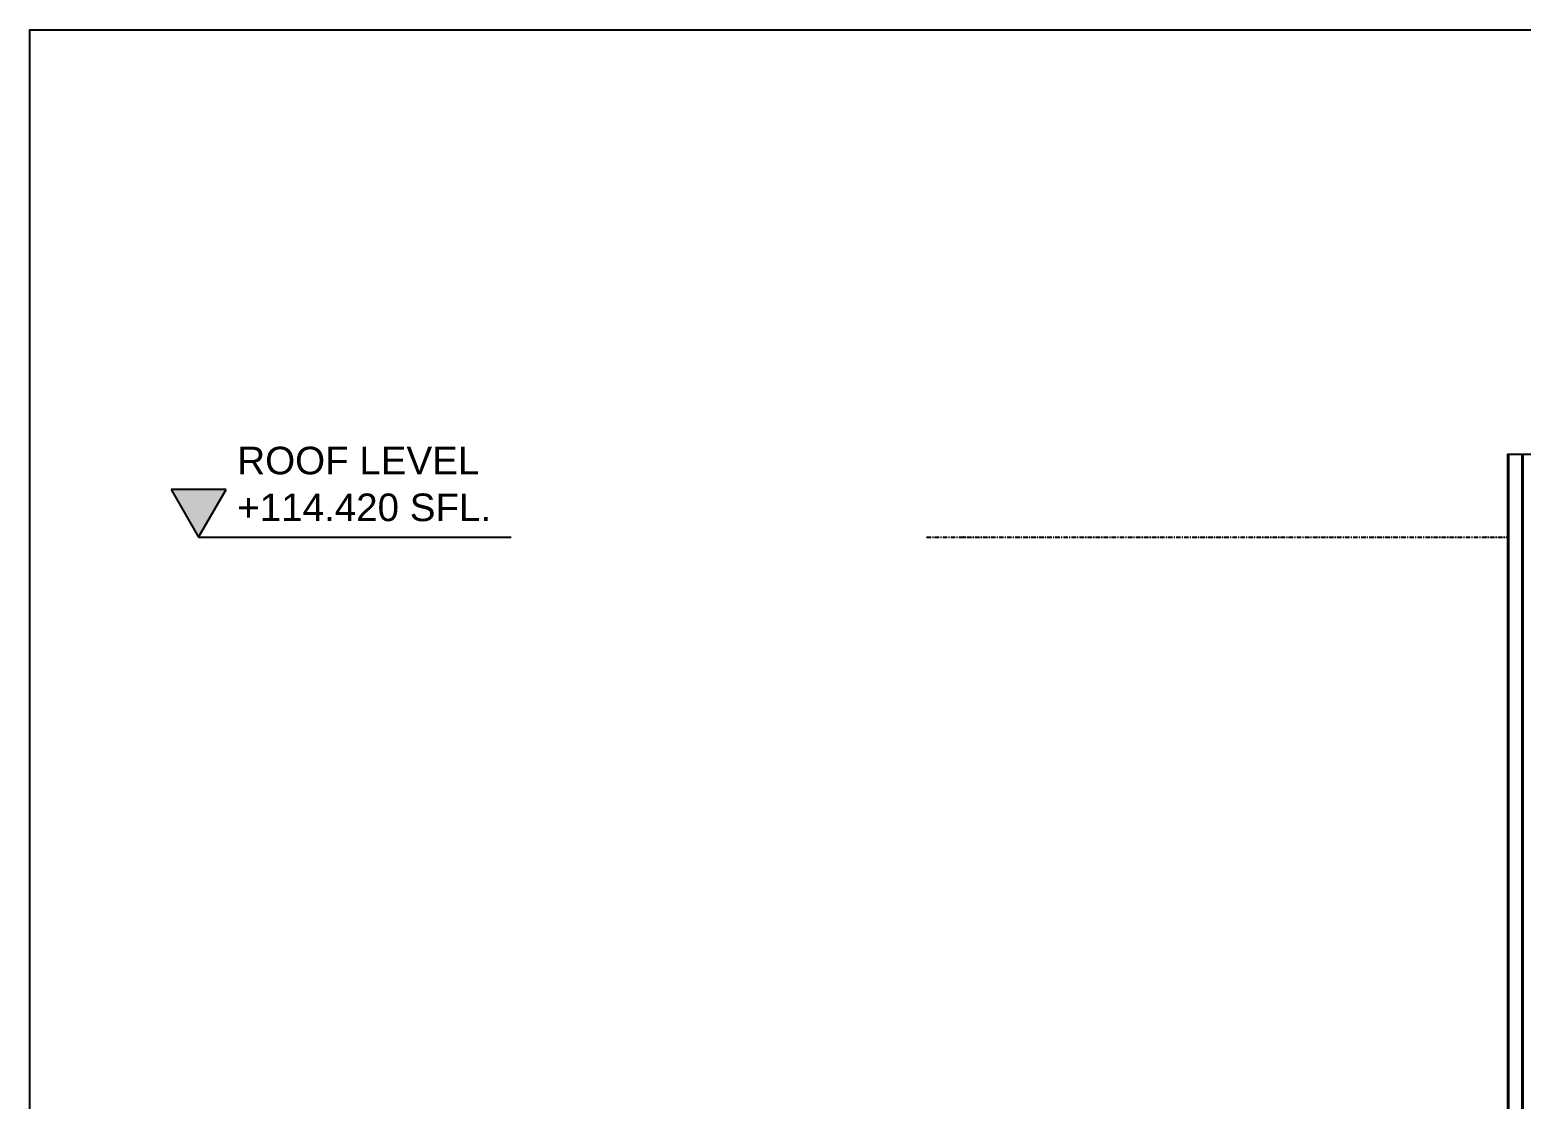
# Model space of a CAD drawing. Header units: millimetres. Extents: x 652937 to 1670132, y 1473552 to 2851037.
# Drawn here: x 810350 to 818460, y 1523435 to 1529249 of the extents above; entities that cross this region are included whole.
import ezdxf
from ezdxf.xclip import XClip

# ---------------------------------------------------------------- set-up
doc = ezdxf.new("R2010")
doc.units = ezdxf.units.MM
doc.header["$XCLIPFRAME"] = 0
doc.linetypes.add('TA_GL_005.00000', pattern=[13.75, 5, -1.25, 1.25, -1.25, 5])
doc.layers.get('Defpoints').update_dxf_attribs({"color": 255})
doc.layers.add('000 - 0_HIDE_OBJ_FRAMING_DEF_SUB', color=1, linetype='Continuous', plot=False)
for name, color, linetype in [('000 - 0_SYM_DWG_GRIDLINE_MAIN_COLOR_251', 251, 'Continuous'), ('000 - 0_SYM_DWG_LEVEL_MAIN_COLOR_2', 2, 'Continuous'), ('000 - 0_SYM_DWG_LEVEL_TEXT', 3, 'Continuous'), ('010 - ASPG_EXTR_MAIN_COLOR_2', 2, 'Continuous'), ('010 - ASPG_EXTR_WIPEOUT_', 250, 'Continuous'), ('010 - ASPG_FRAMING_SUB_COLOR_2', 1, 'Continuous'), ('010 - ASPG_FRAMING_WIPEOUT_', 250, 'Continuous')]:
    doc.layers.add(name, color=color, linetype=linetype)
doc.styles.add('Arial_1', font='arial.ttf', dxfattribs={"height": 125})
doc.styles.add('TA', font='', dxfattribs={"height": 4.5})
doc.styles.get('TA').set_extended_font_data('Cordia New')

# ---------------------------------------------------------------- blocks, each defined once
blk = doc.blocks.new('A$C0a204f6e')
at = {"layer": 'Defpoints'}
blk.add_lwpolyline([(775, 0), (0, 0), (0, 443.999987), (775, 443.999987)], close=True, dxfattribs=at)
blk = doc.blocks.new('*U6714')
at = {"layer": '000 - 0_SYM_DWG_LEVEL_MAIN_COLOR_2'}
blk.add_hatch(color=256, dxfattribs=at).paths.add_polyline_path([(-137.01, 5.18), (-140, 0), (-142.99, 5.18)])
blk.add_point((0, 0))
at = {"layer": '000 - 0_SYM_DWG_GRIDLINE_MAIN_COLOR_251'}
blk.add_lwpolyline([(-140, 0), (-115, 0), (-110.5, 0), (-106, 0)], dxfattribs=at)
at = {"layer": '000 - 0_SYM_DWG_LEVEL_MAIN_COLOR_2', "lineweight": 25}
for p, q in [((-137.01, 5.18), (-142.99, 5.18)), ((-142.99, 5.18), (-140, 0)), ((-140, 0), (-137.01, 5.18))]:
    blk.add_line(p, q, dxfattribs=at)
at = {"layer": '000 - 0_SYM_DWG_LEVEL_TEXT', "style": 'Arial_1'}
for tag, p in [('LV_NAME_1', (-135.78, 11.92)), ('LV_NAME_2', (-135.79, 6.83)), ('LV_NAME_3', (-135.8, 1.74))]:
    blk.add_attdef(tag, p, '', height=3, dxfattribs=at)
blk = doc.blocks.new('*U6164')
at = {"layer": '000 - 0_SYM_DWG_GRIDLINE_MAIN_COLOR_251', "linetype": 'ByBlock', "ltscale": 5}
blk.add_line((200, 0), (-30071, 0), dxfattribs=at)
at = {"layer": '000 - 0_SYM_DWG_GRIDLINE_MAIN_COLOR_251', "color": 0}
blk.add_point((0, 0), dxfattribs=at)
at = {"style": 'TA', "flags": 1}
blk.add_attdef('LOCATION', (6, -6), '', height=4.5, rotation=270, dxfattribs=at)
blk = doc.blocks.new('W-1-PP18-ST_ENT3_REV02_20260413-044638_PP18_ENT3_ELE2-DIMS-2')
at = {"color": 6, "xscale": 50, "yscale": 50, "zscale": 50}
blk.add_blockref('*U6714', (-4402.3, 114420), dxfattribs=at).add_auto_attribs({'LV_NAME_2': 'ROOF LEVEL', 'LV_NAME_3': '+114.420 SFL.'})
at = {"color": 6, "linetype": 'TA_GL_005.00000', "rotation": 180}
blk.add_blockref('*U6164', (-7244, 114420), dxfattribs=at)
blk = doc.blocks.new('E4')
at = {"layer": '000 - 0_HIDE_OBJ_FRAMING_DEF_SUB'}
blk.add_lwpolyline([(-1567668.2, 114870), (-1567741.2, 114870), (-1567741.2, 105550), (-1567668.2, 105550)], close=True, dxfattribs=at)
blk = doc.blocks.new('W-1-PP18-ST_ENT3_REV02_20260413-214324_PP18_ENT3_SE_ELE4-1')
blk.add_blockref('E4', (1563456.2, 0))
blk = doc.blocks.new('*U8676')
blk.add_wipeout([(0, 0), (5985, 0), (5985, 67.3), (0, 67.3)]).dxf.layer = '010 - ASPG_FRAMING_WIPEOUT_'
blk.add_wipeout([(5985, 67.8), (5985, 144.8), (0, 144.8), (0, 67.8)]).dxf.layer = '010 - ASPG_EXTR_WIPEOUT_'
at = {"layer": '010 - ASPG_EXTR_MAIN_COLOR_2'}
blk.add_lwpolyline([(5985, 69.8), (5985, 144.8), (0, 144.8), (0, 69.8)], close=True, dxfattribs=at)
at = {"layer": '010 - ASPG_FRAMING_SUB_COLOR_2'}
blk.add_lwpolyline([(0, 0), (5985, 0), (5985, 67.3), (0, 67.3)], close=True, dxfattribs=at)

msp = doc.modelspace()

# ---------------------------------------------------------------- block references
at = {"color": 6, "xscale": 50, "yscale": 50, "zscale": 50}
msp.add_blockref('A$C0a204f6e', (810350.4505, 1507048.6813), dxfattribs=at)
at = {"color": 6}
msp.add_blockref('W-1-PP18-ST_ENT3_REV02_20260413-044638_PP18_ENT3_ELE2-DIMS-2', (822670.5264, 1412070.4203), dxfattribs=at)

# ---------------------------------------------------------------- next in the draw order: block references
ref = msp.add_blockref('W-1-PP18-ST_ENT3_REV02_20260413-214324_PP18_ENT3_SE_ELE4-1', (822670.5264, 1412070.4203), dxfattribs=at)
XClip(ref).set_block_clipping_path([(-8921.6742467015, 100922), (26429.9241350386, 117178.2602934372)])

# ---------------------------------------------------------------- next in the draw order: block references
at = {"rotation": 90}
msp.add_blockref('*U8676', (818535.5264, 1520955.4203), dxfattribs=at)

doc.saveas('drawing.dxf')
